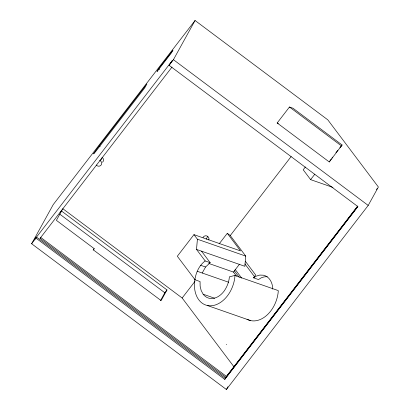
<?xml version="1.0" encoding="UTF-8"?>
<svg xmlns="http://www.w3.org/2000/svg" width="410" height="410" viewBox="0 0 410 410"><rect width="100%" height="100%" fill="white"/><g stroke="black" fill="none" stroke-linecap="round" stroke-linejoin="round"><path stroke-width="0.61" d="M202.217 273.014L205.559 267.002L210.176 262.682L205.174 260.934L196.508 249.423L197.41 239.22L193.966 234.648L177.325 256.25L195.068 279.81L200.065 281.557L200.121 286.108L201.177 290.552L203.16 294.216L214.64 298.224M219.16 243.863L227.289 233.316L230.271 235.55L245.744 256.101L244.847 266.305L196.508 249.423M205.174 260.934C198.537 265.834 195.406 273.972 194.56 281.952A27.362 19.275 -70.7 0 0 212.4 305.65A27.362 19.275 -70.7 0 0 234.915 276.432L234.899 275.448L229.405 276.827C228.97 282.08 227.002 287.113 223.911 291.377A19.9 14.017 -70.7 0 1 203.16 294.216M31.621 243.745L53.249 204.57L195.058 20.5L327.805 119.838L378.379 187.011L368.206 205.43L226.402 389.5L31.621 243.745L36.516 237.113L225.326 378.399L224.772 379.399L35.962 238.113M40.052 238.348L40.6 237.349L226.428 376.401L225.874 377.4L40.052 238.348L172.005 67.071M100.414 160.858L102.254 157.527M158.491 68.906L157.02 71.571L171.493 52.787L172.958 50.122L158.491 68.906L159.485 69.649M224.772 379.399L357.899 206.599L169.089 65.313L172.359 60.501L34.343 239.932L36.516 237.113M169.089 65.313L173.43 59.681L195.058 20.5M233.982 366.832L182.158 298.003L62.827 208.705L56.395 220.354L94.203 248.644L93.465 249.977L161.115 300.597L166.993 289.947L61.541 211.032L60.096 212.913M160.494 300.612L164.825 292.766L166.993 289.947M206.184 239.209L207.711 236.437M329.25 161.955L342.104 144.986L293.012 108.25L289.47 107.015L277.17 122.979L329.25 161.955L331.249 159.075M331.972 158.137L332.525 157.132M226.402 389.5L227.939 386.707M99.164 145.914L146.913 83.932L144.709 87.924L96.96 149.906A7.462 0.328 -53.2 0 1 93.721 153.545A7.462 0.328 -53.2 0 1 99.164 145.914L100.158 146.657M93.116 250.054L94.203 248.644M182.158 298.003L194.981 281.357M230.271 235.55L291.141 156.543M305.378 166.962L303.205 169.781L310.621 179.631L332.976 187.437M208.767 263.445L233.444 272.066L239.512 264.194M310.621 179.631L314.808 174.194M335.939 152.71L337.83 150.25M339.931 147.805L342.104 144.986M267.294 276.77A19.9 14.017 -70.7 0 0 260.914 278L258.51 279.564L253.508 277.816L255.681 274.997L245.298 261.206M226.428 376.401L357.597 206.138M225.874 377.4L357.827 206.122M225.326 378.399L357.669 206.614M376.426 189.543L377.205 188.528M102.444 162.232L102.982 161.673A3.111 2.962 28.9 0 0 102.792 158.024L102.198 157.476M253.508 277.816L255.912 276.258L259.771 275.079L263.507 275.218A19.9 14.017 -70.7 0 1 272.686 287.405L272.706 289.111M277.17 122.979L278.349 123.395M193.966 234.648L240.537 250.915L227.289 233.316M197.41 239.22L245.744 256.101M234.899 275.448L278.236 290.582L278.252 291.566A27.362 19.275 -70.7 0 1 247.051 319.272M200.557 265.255L205.559 267.002M197.215 271.266L228.698 282.259M207.26 305.465L250.597 320.594M289.47 107.015L341.55 145.986M173.43 59.681L368.206 205.43M59.88 214.235L164.825 292.766M226.299 344.333L226.592 344.554M96.268 165.04L96.862 165.589A3.111 2.962 28.9 0 0 100.604 165.558L101.142 164.999A3.111 2.962 28.9 0 0 100.957 161.355L100.358 160.807A3.111 2.962 28.9 0 0 99.645 160.423M244.924 263.963L254.866 277.165M235.15 269.431L241.695 278.129M234.289 270.738L239.261 277.339M233.444 272.066L236.473 276.084M201.51 251.171L210.176 262.682M195.063 279.451L195.068 279.81M203.032 237.59A3.111 2.962 28.9 0 1 207.009 236.032A3.111 2.962 28.9 0 1 208.772 239.973"/></g></svg>
